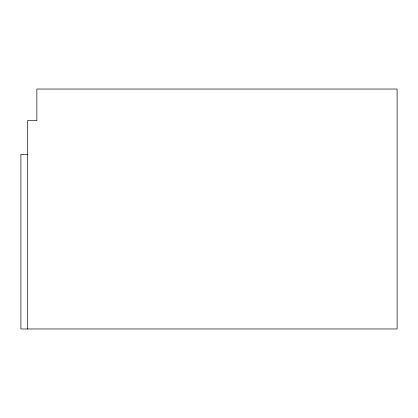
<?xml version="1.0" encoding="UTF-8"?>
<svg xmlns="http://www.w3.org/2000/svg" width="418" height="418" viewBox="0 0 418 418"><rect width="100%" height="100%" fill="white"/><g stroke="black" fill="none" stroke-linecap="round" stroke-linejoin="round"><path stroke-width="0.63" d="M27.619 154.31L20.9 154.31L20.9 328.966L397.1 328.966L397.1 89.034L36.862 89.034L36.862 120.619L27.619 120.619L27.619 328.966"/></g></svg>
